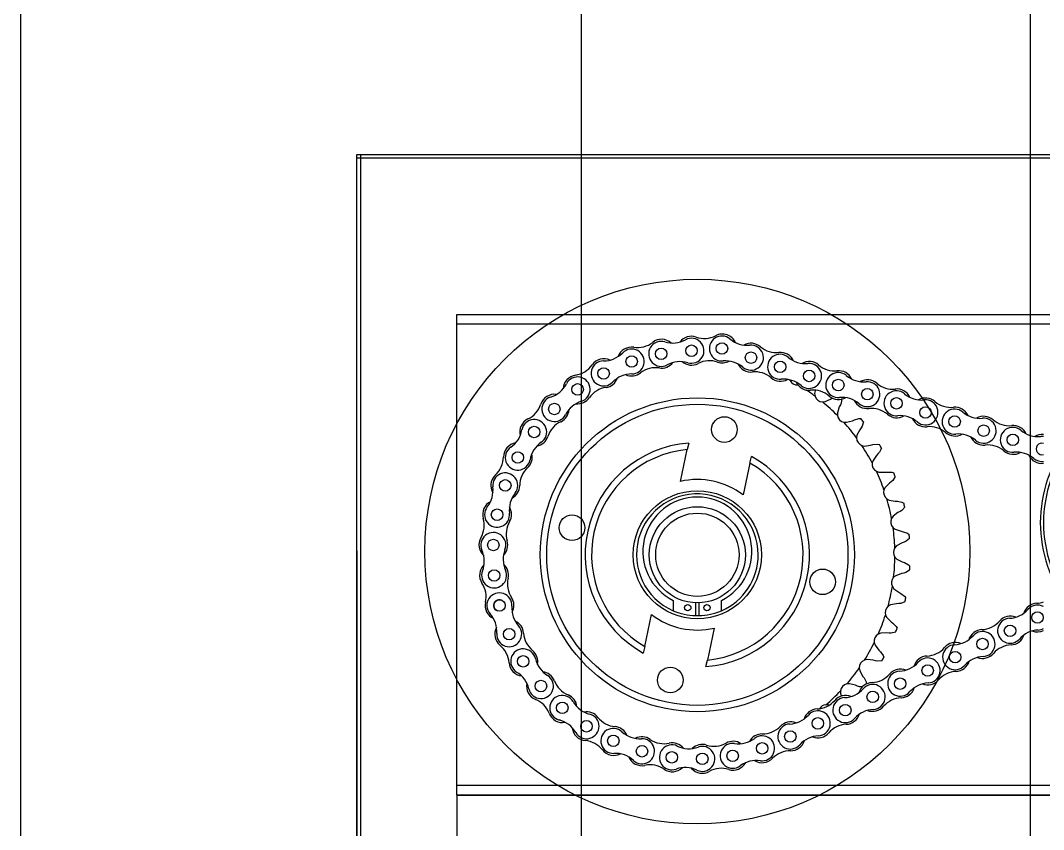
# Model space of a CAD drawing. Header units: millimetres. Extents: x 4754612 to 5801174, y 2368242 to 2777223.
# Drawn here: x 4993940.8 to 4994168.8, y 2436442.9 to 2436623.3 of the extents above; entities that cross this region are included whole.
import ezdxf

# ---------------------------------------------------------------- set-up
doc = ezdxf.new("R2010")
doc.units = ezdxf.units.MM
doc.header["$LTSCALE"] = 1000
for name, color, linetype in [('(주)하나기공-LEADER', 7, 'Continuous'), ('A-ELE-8', 8, 'Continuous'), ('그라스울판넬', 7, 'Continuous')]:
    doc.layers.add(name, color=color, linetype=linetype)

msp = doc.modelspace()

# ---------------------------------------------------------------- linework, layer by layer
at = {"layer": '(주)하나기공-LEADER', "color": 4}
for p, q in [((4994015.782, 2436343.44), (4994015.782, 2436593.44)), ((4994140.782, 2436592.583), (4994015.782, 2436592.583)), ((4994016.639, 2436344.297), (4994016.639, 2436593.44)), ((4994015.782, 2436505.011), (4994015.782, 2436343.44))]:
    msp.add_line(p, q, dxfattribs=at)
at = {"layer": '(주)하나기공-LEADER', "color": 8, "linetype": 'ByBlock', "lineweight": -2}
for p, q in [((4994230.925, 2436555.583), (4994038.068, 2436555.583)), ((4994117.891, 2436540.749), (4994117.782, 2436540.118)), ((4994117.782, 2436540.118), (4994117.865, 2436539.525)), ((4994119.504, 2436538.249), (4994120.099, 2436538.314)), ((4994120.099, 2436538.314), (4994121.351, 2436538.871)), ((4994121.351, 2436538.871), (4994121.793, 2436539.151)), ((4994123.283, 2436537.12), (4994122.851, 2436535.82)), ((4994123.518, 2436537.587), (4994123.283, 2436537.12)), ((4994122.851, 2436535.82), (4994122.844, 2436535.221)), ((4994124.274, 2436533.716), (4994124.872, 2436533.691)), ((4994124.872, 2436533.691), (4994126.193, 2436534.055)), ((4994126.193, 2436534.055), (4994126.672, 2436534.266)), ((4994127.221, 2436530.814), (4994127.126, 2436530.223)), ((4994127.843, 2436532.036), (4994127.221, 2436530.814)), ((4994128.145, 2436532.463), (4994127.843, 2436532.036)), ((4994089.717, 2436529.08), (4994089.402, 2436527.619)), ((4994128.315, 2436528.521), (4994128.903, 2436528.408)), ((4994128.903, 2436528.408), (4994130.264, 2436528.572)), ((4994130.264, 2436528.572), (4994130.768, 2436528.709)), ((4994087.866, 2436520.51), (4994089.402, 2436527.619)), ((4994103.365, 2436524.602), (4994103.681, 2436526.063)), ((4994131.594, 2436526.329), (4994130.797, 2436525.213)), ((4994131.956, 2436526.706), (4994131.594, 2436526.329)), ((4994103.365, 2436524.602), (4994101.829, 2436517.493)), ((4994130.797, 2436525.213), (4994130.615, 2436524.643)), ((4994131.538, 2436522.783), (4994132.102, 2436522.583)), ((4994132.102, 2436522.583), (4994133.472, 2436522.542)), ((4994133.472, 2436522.542), (4994133.991, 2436522.602)), ((4994133.499, 2436519.142), (4994133.233, 2436518.605)), ((4994134.452, 2436520.126), (4994133.499, 2436519.142)), ((4994134.867, 2436520.445), (4994134.452, 2436520.126)), ((4994133.868, 2436516.628), (4994134.397, 2436516.347)), ((4994134.397, 2436516.347), (4994135.745, 2436516.102)), ((4994135.745, 2436516.102), (4994136.268, 2436516.084)), ((4994135.265, 2436512.736), (4994134.923, 2436512.245)), ((4994136.355, 2436513.567), (4994135.265, 2436512.736)), ((4994136.812, 2436513.82), (4994136.355, 2436513.567)), ((4994135.256, 2436510.195), (4994135.736, 2436509.838)), ((4994135.736, 2436509.838), (4994137.033, 2436509.395)), ((4994137.033, 2436509.395), (4994137.547, 2436509.299)), ((4994136.057, 2436506.138), (4994135.645, 2436505.703)), ((4994137.258, 2436506.797), (4994136.057, 2436506.138)), ((4994137.748, 2436506.98), (4994137.258, 2436506.797)), ((4994135.669, 2436503.627), (4994136.091, 2436503.202)), ((4994136.091, 2436503.202), (4994137.307, 2436502.571)), ((4994137.307, 2436502.571), (4994137.801, 2436502.4)), ((4994135.856, 2436499.495), (4994135.384, 2436499.127)), ((4994137.142, 2436499.968), (4994135.856, 2436499.495)), ((4994137.654, 2436500.076), (4994137.142, 2436499.968)), ((4994135.099, 2436497.071), (4994135.453, 2436496.588)), ((4994135.453, 2436496.588), (4994136.561, 2436495.782)), ((4994086.282, 2436493.971), (4994086.282, 2436491.685)), ((4994096.996, 2436491.685), (4994096.996, 2436493.971)), ((4994136.561, 2436495.782), (4994137.024, 2436495.539)), ((4994091.282, 2436490.587), (4994091.282, 2436493.446)), ((4994091.996, 2436493.446), (4994091.996, 2436490.587)), ((4994134.668, 2436492.957), (4994134.147, 2436492.663)), ((4994136.01, 2436493.233), (4994134.668, 2436492.957)), ((4994136.533, 2436493.263), (4994136.01, 2436493.233)), ((4994079.914, 2436483.706), (4994081.45, 2436490.815)), ((4994133.558, 2436490.672), (4994133.835, 2436490.142)), ((4994133.835, 2436490.142), (4994134.812, 2436489.18)), ((4994134.812, 2436489.18), (4994135.233, 2436488.871)), ((4994095.413, 2436487.798), (4994093.877, 2436480.689)), ((4994132.519, 2436486.669), (4994131.959, 2436486.456)), ((4994133.887, 2436486.742), (4994132.519, 2436486.669)), ((4994134.408, 2436486.694), (4994133.887, 2436486.742)), ((4994079.914, 2436483.706), (4994079.598, 2436482.245)), ((4994131.08, 2436484.575), (4994131.276, 2436484.009)), ((4994131.276, 2436484.009), (4994132.098, 2436482.913)), ((4994132.098, 2436482.913), (4994132.469, 2436482.544)), ((4994093.561, 2436479.228), (4994093.877, 2436480.689)), ((4994129.456, 2436480.772), (4994128.871, 2436480.645)), ((4994130.82, 2436480.64), (4994129.456, 2436480.772)), ((4994131.328, 2436480.515), (4994130.82, 2436480.64)), ((4994127.721, 2436478.916), (4994127.831, 2436478.327)), ((4994127.831, 2436478.327), (4994128.48, 2436477.12)), ((4994128.48, 2436477.12), (4994128.792, 2436476.701)), ((4994123.557, 2436473.82), (4994123.577, 2436473.221)), ((4994123.577, 2436473.221), (4994123.803, 2436472.592)), ((4994126.878, 2436475.063), (4994125.549, 2436475.397)), ((4994127.361, 2436474.863), (4994126.878, 2436475.063))]:
    msp.add_line(p, q, dxfattribs=at)
at = {"layer": '(주)하나기공-LEADER', "color": 1}
for q in [(4994038.068, 2436422.011), (4994230.925, 2436450.583)]:
    msp.add_line((4994038.068, 2436450.583), q, dxfattribs=at)
at = {"layer": '(주)하나기공-LEADER', "color": 4}
msp.add_lwpolyline([(4994314.925, 2436592.583), (4994015.782, 2436592.583), (4994015.782, 2436593.44), (4994015.782, 2436593.44), (4994314.925, 2436593.44)], dxfattribs=at)
at = {"layer": '(주)하나기공-LEADER', "color": 8, "linetype": 'ByBlock', "lineweight": -2}
msp.add_lwpolyline([(4994230.925, 2436452.726), (4994038.068, 2436452.726), (4994038.068, 2436555.583), (4994038.068, 2436557.726), (4994230.925, 2436557.726), (4994230.925, 2436555.583)], close=True, dxfattribs=at)
for points in [[(4994123.832, 2436538.993), (4994123.687, 2436537.997), (4994123.518, 2436537.587)], [(4994126.672, 2436534.266), (4994127.645, 2436534.508), (4994128.091, 2436534.507)], [(4994128.664, 2436533.805), (4994128.373, 2436532.843), (4994128.145, 2436532.463)], [(4994130.768, 2436528.709), (4994131.767, 2436528.803), (4994132.208, 2436528.735)], [(4994132.67, 2436527.956), (4994132.238, 2436527.047), (4994131.956, 2436526.706)], [(4994133.991, 2436522.602), (4994134.993, 2436522.547), (4994135.419, 2436522.414)], [(4994135.759, 2436521.575), (4994135.197, 2436520.741), (4994134.867, 2436520.445)], [(4994136.268, 2436516.084), (4994137.25, 2436515.88), (4994137.651, 2436515.685)], [(4994137.863, 2436514.804), (4994137.182, 2436514.064), (4994136.812, 2436513.82)], [(4994137.547, 2436509.299), (4994138.488, 2436508.951), (4994138.856, 2436508.699)], [(4994138.934, 2436507.796), (4994138.151, 2436507.165), (4994137.748, 2436506.98)], [(4994138.949, 2436500.707), (4994138.08, 2436500.199), (4994137.654, 2436500.076)], [(4994137.801, 2436502.4), (4994138.68, 2436501.915), (4994139.006, 2436501.611)], [(4994137.024, 2436495.539), (4994137.82, 2436494.929), (4994138.098, 2436494.58)], [(4994137.906, 2436493.694), (4994136.972, 2436493.322), (4994136.533, 2436493.263)], [(4994135.831, 2436486.915), (4994134.851, 2436486.686), (4994134.408, 2436486.694)], [(4994135.233, 2436488.871), (4994135.93, 2436488.149), (4994136.152, 2436487.762)], [(4994132.469, 2436482.544), (4994133.05, 2436481.727), (4994133.212, 2436481.311)], [(4994132.768, 2436480.521), (4994131.765, 2436480.441), (4994131.328, 2436480.515)], [(4994128.792, 2436476.701), (4994129.245, 2436475.806), (4994129.343, 2436475.37)], [(4994125.549, 2436475.397), (4994125.069, 2436475.382), (4994124.951, 2436475.358)], [(4994128.409, 2436474.682), (4994127.782, 2436474.725), (4994127.361, 2436474.863)], [(4994120.884, 2436470.664), (4994120.706, 2436470.7), (4994120.288, 2436470.715)], [(4994230.925, 2436452.726), (4994230.925, 2436450.583), (4994038.068, 2436450.583), (4994038.068, 2436452.726)]]:
    msp.add_lwpolyline(points, dxfattribs=at)
for centre, radius in [((4994091.639, 2436504.868), 60.714), ((4994090.332, 2436549.653), 1.282), ((4994097.118, 2436550.143), 1.282), ((4994076.995, 2436547.252), 1.282), ((4994083.582, 2436548.953), 1.282), ((4994103.592, 2436548.11), 1.282), ((4994110.083, 2436546.071), 1.282), ((4994070.751, 2436544.596), 1.282), ((4994116.557, 2436544.038), 1.282), ((4994064.956, 2436541.03), 1.282), ((4994123.048, 2436542), 1.282), ((4994129.522, 2436539.967), 1.282), ((4994091.639, 2436504.154), 35), ((4994091.639, 2436504.154), 33.571), ((4994059.77, 2436536.654), 1.282), ((4994136.013, 2436537.928), 1.282), ((4994142.487, 2436535.895), 1.282), ((4994097.673, 2436532.081), 2.857), ((4994148.978, 2436533.856), 1.282), ((4994055.282, 2436531.54), 1.282), ((4994155.452, 2436531.823), 1.282), ((4994161.943, 2436529.785), 1.282), ((4994051.615, 2436525.831), 1.282), ((4994048.831, 2436519.623), 1.282), ((4994091.639, 2436504.154), 14.286), ((4994047.007, 2436513.087), 1.282), ((4994091.639, 2436504.154), 10.714), ((4994063.712, 2436510.188), 2.857), ((4994091.639, 2436504.154), 9.286), ((4994046.174, 2436506.335), 1.282), ((4994046.355, 2436499.552), 1.282), ((4994119.566, 2436498.12), 2.857), ((4994047.547, 2436492.853), 1.282), ((4994089.496, 2436492.368), 0.714), ((4994093.782, 2436492.368), 0.714), ((4994167.45, 2436490.159), 1.282), ((4994049.71, 2436486.439), 1.282), ((4994161.337, 2436487.213), 1.282), ((4994155.208, 2436484.26), 1.282), ((4994149.095, 2436481.314), 1.282), ((4994052.819, 2436480.388), 1.282), ((4994085.605, 2436476.227), 2.857), ((4994142.966, 2436478.361), 1.282), ((4994056.784, 2436474.881), 1.282), ((4994136.853, 2436475.415), 1.282), ((4994130.724, 2436472.462), 1.282), ((4994061.537, 2436470.012), 1.282), ((4994124.611, 2436469.516), 1.282), ((4994066.947, 2436465.916), 1.282), ((4994118.482, 2436466.562), 1.282), ((4994112.363, 2436463.628), 1.282), ((4994072.922, 2436462.663), 1.282), ((4994106.091, 2436460.992), 1.282), ((4994079.298, 2436460.342), 1.282), ((4994085.967, 2436458.992), 1.282), ((4994092.744, 2436458.65), 1.282), ((4994099.514, 2436459.323), 1.282)]:
    msp.add_circle(centre, radius, dxfattribs=at)
for centre, radius, start, end in [((4994093.174, 2436557.892), 5.502, 250.96624, 297.53351), ((4994097.204, 2436550.163), 3.214, 24.00427, 117.53351), ((4994078.311, 2436555.868), 5.502, 261.31707, 307.88435), ((4994083.582, 2436548.953), 2.786, 73.17976, 298.66144), ((4994083.663, 2436548.989), 3.214, 47.82673, 127.88435), ((4994086.122, 2436557.354), 5.991, 253.17975, 298.66144), ((4994090.332, 2436549.653), 3.214, 70.96624, 142.84461), ((4994090.332, 2436549.653), 2.786, 253.17976, 118.66143), ((4994097.118, 2436550.143), 2.786, 49.82447, 275.30615), ((4994102.78, 2436556.849), 5.991, 229.82446, 275.30615), ((4994103.592, 2436548.11), 2.786, 229.82447, 95.30614), ((4994103.592, 2436548.11), 3.214, 49.40097, 119.48932), ((4994070.705, 2436553.372), 5.991, 270.30138, 315.78306), ((4994076.995, 2436547.252), 3.214, 81.31707, 159.96623), ((4994076.995, 2436547.252), 2.786, 270.30138, 135.78305), ((4994109.264, 2436554.728), 5.502, 229.40097, 275.96825), ((4994110.083, 2436546.071), 2.786, 49.82447, 275.30615), ((4994110.17, 2436546.059), 3.214, 24.81499, 95.96825), ((4994063.677, 2436549.652), 5.502, 278.43869, 325.00597), ((4994070.751, 2436544.596), 2.786, 90.30138, 315.78306), ((4994070.817, 2436544.653), 3.214, 64.94835, 145.00597), ((4994083.663, 2436548.989), 3.214, 261.23852, 322.47151), ((4994087.792, 2436541.251), 5.991, 73.17975, 118.66144), ((4994090.332, 2436549.653), 3.214, 228.99659, 297.61206), ((4994094.359, 2436541.954), 5.474, 70.88769, 117.61206), ((4994097.204, 2436550.163), 3.214, 250.88769, 298.54182), ((4994097.93, 2436541.404), 5.991, 49.82447, 95.30615), ((4994103.592, 2436548.11), 3.214, 205.6413, 276.0468), ((4994115.745, 2436552.778), 5.991, 229.82446, 275.30615), ((4994116.557, 2436544.038), 2.786, 229.82447, 95.30614), ((4994116.557, 2436544.038), 3.214, 49.40097, 119.48932), ((4994122.229, 2436550.656), 5.502, 229.40097, 275.96825), ((4994064.956, 2436541.03), 3.214, 98.43869, 177.08785), ((4994077.041, 2436538.475), 5.991, 90.30138, 135.78306), ((4994076.995, 2436547.252), 3.214, 246.11821, 307.9629), ((4994082.34, 2436540.402), 5.474, 81.23852, 127.9629), ((4994104.507, 2436539.47), 5.474, 49.32242, 96.0468), ((4994123.048, 2436542), 2.786, 49.82447, 275.30615), ((4994123.135, 2436541.987), 3.214, 24.81499, 95.96825), ((4994128.71, 2436548.706), 5.991, 229.82446, 275.30615), ((4994057.142, 2436545.028), 5.991, 287.423, 332.90468), ((4994064.956, 2436541.03), 2.786, 287.423, 152.90468), ((4994070.817, 2436544.653), 3.214, 278.36014, 339.59313), ((4994110.17, 2436546.059), 3.214, 229.32242, 299.50049), ((4994110.895, 2436537.332), 5.991, 49.82447, 95.30615), ((4994091.639, 2436504.154), 44.033, 62.01601, 62.55931), ((4994113.941, 2436543.838), 1.824, 205.98142, 273.66564), ((4994116.557, 2436544.038), 3.214, 205.6413, 276.0468), ((4994129.522, 2436539.967), 2.786, 229.82447, 95.30614), ((4994129.522, 2436539.967), 3.214, 49.40097, 119.48932), ((4994135.194, 2436546.584), 5.502, 229.40097, 275.96825), ((4994059.817, 2436536.728), 3.214, 82.06997, 162.12759), ((4994072.08, 2436536.057), 5.474, 98.36014, 145.08452), ((4994091.639, 2436504.154), 44.033, 53.44458, 56.53543), ((4994117.472, 2436535.398), 5.474, 49.32242, 96.0468), ((4994119.606, 2436540.071), 1.824, 197.40999, 266.77716), ((4994123.135, 2436541.987), 3.214, 229.32242, 299.50049), ((4994136.013, 2436537.928), 2.786, 49.82447, 275.30615), ((4994136.1, 2436537.916), 3.214, 24.81499, 95.96825), ((4994141.675, 2436544.634), 5.991, 229.82446, 275.30615), ((4994051.522, 2436539.403), 5.502, 295.56032, 342.12759), ((4994059.77, 2436536.654), 2.786, 107.423, 332.90468), ((4994067.584, 2436532.656), 5.991, 107.423, 152.90468), ((4994064.956, 2436541.03), 3.214, 263.23983, 325.08452), ((4994091.639, 2436504.154), 44.033, 44.87316, 50.74257), ((4994123.86, 2436533.26), 5.991, 49.82447, 95.30615), ((4994129.522, 2436539.967), 3.214, 205.6413, 276.0468), ((4994142.487, 2436535.895), 2.786, 229.82447, 95.30614), ((4994142.487, 2436535.895), 3.214, 49.40097, 119.48932), ((4994148.159, 2436542.513), 5.502, 229.40097, 275.96825), ((4994149.065, 2436533.844), 3.214, 24.81499, 95.96825), ((4994059.817, 2436536.728), 3.214, 295.48177, 356.71476), ((4994124.647, 2436535.501), 1.824, 188.83856, 258.20573), ((4994130.437, 2436531.327), 5.474, 49.32242, 96.0468), ((4994136.1, 2436537.916), 3.214, 229.32242, 299.50049), ((4994136.825, 2436529.189), 5.991, 49.82447, 95.30615), ((4994148.978, 2436533.856), 2.786, 49.82447, 275.30615), ((4994154.64, 2436540.563), 5.991, 229.82446, 275.30615), ((4994155.452, 2436531.823), 3.214, 49.40097, 119.48932), ((4994055.282, 2436531.54), 3.214, 115.56032, 194.20947), ((4994055.282, 2436531.54), 2.786, 304.54462, 170.0263), ((4994063.555, 2436528.885), 5.474, 115.48177, 162.20614), ((4994091.639, 2436504.154), 44.033, 36.30173, 42.17114), ((4994091.639, 2436504.154), 47.435, 38.68928, 39.78359), ((4994142.487, 2436535.895), 3.214, 205.6413, 276.0468), ((4994143.402, 2436527.255), 5.474, 49.32242, 96.0468), ((4994155.452, 2436531.823), 2.786, 229.82447, 95.30614), ((4994161.124, 2436538.441), 5.502, 229.40097, 275.96825), ((4994161.943, 2436529.785), 2.786, 49.82447, 275.30615), ((4994162.03, 2436529.773), 3.214, 24.81499, 95.96825), ((4994046.638, 2436533.061), 5.991, 304.54462, 350.0263), ((4994055.282, 2436531.54), 3.214, 280.36145, 342.20614), ((4994128.95, 2436530.232), 1.824, 180.26714, 249.6343), ((4994149.065, 2436533.844), 3.214, 229.32242, 299.50049), ((4994149.789, 2436525.117), 5.991, 49.82447, 95.30615), ((4994155.452, 2436531.823), 3.214, 205.6413, 276.0468), ((4994167.605, 2436536.491), 5.991, 229.82446, 275.30615), ((4994168.417, 2436527.752), 3.214, 83.21375, 119.48932), ((4994168.417, 2436527.752), 2.786, 82.16359, 95.30614), ((4994051.637, 2436525.916), 3.214, 99.19159, 179.24921), ((4994051.615, 2436525.831), 2.786, 124.54462, 350.02631), ((4994060.259, 2436524.311), 5.991, 124.54462, 170.0263), ((4994091.639, 2436504.154), 25, 94.40941, 241.20631), ((4994091.639, 2436504.154), 44.033, 27.7303, 33.59971), ((4994091.639, 2436504.154), 47.435, 30.11785, 31.21216), ((4994156.367, 2436523.183), 5.474, 49.32242, 96.0468), ((4994168.417, 2436527.752), 1.282, 72.76826, 287.23174), ((4994198.082, 2436511.297), 30, 141.83714, 218.16286), ((4994198.082, 2436511.297), 29.286, 141.14106, 218.85894), ((4994042.922, 2436526.031), 5.502, 312.68194, 359.24921), ((4994051.637, 2436525.916), 3.214, 312.60339, 13.83638), ((4994091.639, 2436504.154), 23.571, 95.44756, 240.16816), ((4994091.639, 2436504.154), 25, 274.40941, 61.20631), ((4994162.03, 2436529.773), 3.214, 229.32242, 299.50049), ((4994162.754, 2436521.046), 5.991, 49.82447, 95.30615), ((4994168.417, 2436527.752), 3.214, 205.6413, 276.0468), ((4994057.519, 2436519.521), 5.474, 132.60339, 179.32776), ((4994091.639, 2436504.154), 23.571, 275.44756, 60.16816), ((4994132.42, 2436524.38), 1.824, 171.69571, 241.06288), ((4994168.417, 2436527.752), 2.786, 229.82447, 277.83641), ((4994048.831, 2436519.623), 3.214, 132.68194, 211.33109), ((4994048.831, 2436519.623), 2.786, 321.66624, 187.14792), ((4994091.639, 2436504.154), 44.033, 19.15887, 25.02828), ((4994091.639, 2436504.154), 47.435, 21.54643, 22.64073), ((4994040.122, 2436518.531), 5.991, 321.66624, 7.14793), ((4994048.831, 2436519.623), 3.214, 297.48307, 359.32776), ((4994091.639, 2436504.154), 16.786, 52.62353, 102.9922), ((4994055.716, 2436514.179), 5.991, 141.66624, 187.14792), ((4994091.639, 2436504.154), 13.571, 0, 246.75044), ((4994091.639, 2436504.868), 12.143, 296.17897, 243.82103), ((4994134.979, 2436518.076), 1.824, 163.12428, 232.49145), ((4994091.639, 2436504.154), 44.033, 10.58744, 16.45686), ((4994047.003, 2436513.175), 3.214, 116.31321, 196.37084), ((4994047.007, 2436513.087), 2.786, 141.66625, 7.14793), ((4994047.003, 2436513.175), 3.214, 329.72501, 30.958), ((4994091.639, 2436504.154), 47.435, 12.975, 14.0693), ((4994038.641, 2436510.719), 5.502, 329.80356, 16.37084), ((4994136.57, 2436511.461), 1.824, 154.55285, 223.92002), ((4994054.507, 2436508.795), 5.474, 149.72501, 196.44939), ((4994091.639, 2436504.154), 44.033, 2.01601, 7.88543), ((4994046.174, 2436506.335), 3.214, 149.80356, 228.45272), ((4994046.174, 2436506.335), 2.786, 338.78787, 204.26954), ((4994091.639, 2436504.154), 47.435, 4.40357, 5.49787), ((4994038.173, 2436502.727), 5.991, 338.78786, 24.26955), ((4994054.356, 2436503.159), 5.991, 158.78786, 204.26954), ((4994046.174, 2436506.335), 3.214, 314.60469, 16.44939), ((4994137.157, 2436504.682), 1.824, 145.98142, 215.34859), ((4994091.639, 2436504.154), 13.571, 293.24956, 0), ((4994091.639, 2436504.154), 44.033, 353.44458, 359.314), ((4994046.326, 2436499.635), 3.214, 133.43484, 213.49246), ((4994046.355, 2436499.552), 2.786, 158.78787, 24.26955), ((4994046.326, 2436499.635), 3.214, 346.84663, 48.07962), ((4994091.639, 2436504.154), 47.435, 355.83214, 356.92644), ((4994054.786, 2436497.658), 5.474, 166.84663, 213.57101), ((4994136.728, 2436497.892), 1.824, 137.40999, 206.77716), ((4994039.057, 2436494.825), 5.502, 346.92518, 33.49246), ((4994091.639, 2436504.154), 44.033, 344.87316, 350.74257), ((4994047.522, 2436492.863), 2.786, 356.07016, 221.55184), ((4994047.522, 2436492.863), 1.282, 68.27074, 249.45061), ((4994047.547, 2436492.853), 3.214, 331.2169, 33.57101), ((4994091.639, 2436504.154), 47.435, 347.26071, 348.35502), ((4994047.547, 2436492.853), 3.214, 166.92518, 245.22778), ((4994056.279, 2436492.261), 5.991, 176.07016, 221.55184), ((4994091.639, 2436504.154), 13.571, 246.75044, 268.49204), ((4994091.639, 2436504.154), 13.571, 271.50796, 293.24956), ((4994135.291, 2436491.242), 1.824, 128.83856, 198.20573), ((4994160.879, 2436495.978), 5.991, 272.98771, 318.46939), ((4994167.45, 2436490.159), 3.214, 92.56421, 162.65256), ((4994167.45, 2436490.159), 2.786, 61.09113, 138.46938), ((4994167.06, 2436498.866), 5.502, 272.56421, 288.40028), ((4994040.954, 2436487.041), 5.991, 356.07016, 41.55184), ((4994049.71, 2436486.439), 3.214, 4.02544, 65.73501), ((4994091.639, 2436504.154), 16.786, 232.62353, 282.9922), ((4994091.639, 2436504.154), 13.571, 268.49204, 271.50796), ((4994091.639, 2436504.154), 44.033, 336.30173, 342.17114), ((4994154.818, 2436492.967), 5.502, 272.56421, 319.13149), ((4994161.337, 2436487.213), 2.786, 92.98771, 318.46939), ((4994161.409, 2436487.264), 3.214, 67.97823, 139.13149), ((4994049.71, 2436486.439), 3.214, 151.88699, 230.67126), ((4994049.71, 2436486.439), 2.786, 176.07016, 41.55183), ((4994091.639, 2436504.154), 47.435, 338.68928, 339.78359), ((4994155.208, 2436484.26), 3.214, 92.56421, 162.65256), ((4994155.208, 2436484.26), 2.786, 272.98771, 138.46938), ((4994167.907, 2436481.394), 5.991, 92.98771, 138.46939), ((4994167.45, 2436490.159), 3.214, 248.80454, 294.76909), ((4994167.45, 2436490.159), 2.786, 272.98771, 298.90887), ((4994058.405, 2436487.051), 5.502, 184.02544, 230.59271), ((4994132.879, 2436484.881), 1.824, 120.26714, 189.6343), ((4994148.637, 2436490.079), 5.991, 272.98771, 318.46939), ((4994161.409, 2436487.264), 3.214, 272.48566, 342.66374), ((4994044.204, 2436479.719), 5.474, 3.94689, 50.67126), ((4994052.819, 2436480.388), 2.786, 13.00975, 238.49143), ((4994052.872, 2436480.317), 3.214, 348.36465, 50.59271), ((4994091.639, 2436504.154), 44.033, 327.7303, 333.59971), ((4994142.576, 2436487.068), 5.502, 272.56421, 319.13149), ((4994149.095, 2436481.314), 2.786, 92.98771, 318.46939), ((4994149.167, 2436481.365), 3.214, 67.97823, 139.13149), ((4994161.786, 2436478.584), 5.474, 92.48566, 139.21004), ((4994052.872, 2436480.317), 3.214, 183.94689, 263.06552), ((4994061.371, 2436482.364), 5.991, 193.00974, 238.49143), ((4994129.546, 2436478.95), 1.824, 111.69571, 181.06288), ((4994091.639, 2436504.154), 47.435, 330.11785, 331.21216), ((4994136.395, 2436484.18), 5.991, 272.98771, 318.46939), ((4994142.966, 2436478.361), 3.214, 92.56421, 162.65256), ((4994142.966, 2436478.361), 2.786, 272.98771, 138.46938), ((4994149.167, 2436481.365), 3.214, 272.48566, 342.66374), ((4994155.665, 2436475.495), 5.991, 92.98771, 138.46939), ((4994155.208, 2436484.26), 3.214, 248.80454, 319.21004), ((4994048.232, 2436472.905), 5.991, 13.00974, 58.49142), ((4994056.784, 2436474.881), 3.214, 21.14706, 82.67459), ((4994091.639, 2436504.154), 44.033, 319.15887, 325.02828), ((4994136.853, 2436475.415), 2.786, 92.98771, 318.46939), ((4994136.925, 2436475.466), 3.214, 67.97823, 139.13149), ((4994149.544, 2436472.685), 5.474, 92.48566, 139.21004), ((4994056.784, 2436474.881), 3.214, 168.82657, 247.79289), ((4994056.784, 2436474.881), 2.786, 193.00974, 58.49142), ((4994064.913, 2436478.025), 5.502, 201.14706, 247.71434), ((4994130.724, 2436472.462), 3.214, 92.56421, 162.65256), ((4994130.334, 2436481.169), 5.502, 272.56421, 319.13149), ((4994143.423, 2436469.596), 5.991, 92.98771, 138.46939), ((4994142.966, 2436478.361), 3.214, 248.80454, 319.21004), ((4994091.639, 2436504.154), 44.033, 310.58744, 316.45686), ((4994125.366, 2436473.581), 1.824, 103.12428, 172.49145), ((4994124.153, 2436478.281), 5.991, 272.98771, 318.46939), ((4994130.724, 2436472.462), 2.786, 272.98771, 138.46938), ((4994136.925, 2436475.466), 3.214, 272.48566, 342.66374), ((4994053.5, 2436466.837), 5.474, 21.06851, 67.79289), ((4994061.537, 2436470.012), 2.786, 30.13137, 255.61305), ((4994061.608, 2436469.96), 3.214, 5.48628, 67.71434), ((4994069.128, 2436474.418), 5.991, 210.13136, 255.61305), ((4994118.092, 2436475.269), 5.502, 272.56421, 319.13149), ((4994124.611, 2436469.516), 2.786, 92.98771, 318.46939), ((4994124.683, 2436469.566), 3.214, 67.97823, 139.13149), ((4994137.302, 2436466.786), 5.474, 92.48566, 139.21004), ((4994061.608, 2436469.96), 3.214, 201.06851, 280.18714), ((4994066.947, 2436465.916), 3.214, 38.26868, 99.79622), ((4994118.482, 2436466.562), 3.214, 92.56421, 162.54503), ((4994118.482, 2436466.562), 2.786, 272.88018, 138.36185), ((4994120.432, 2436468.896), 1.824, 94.55285, 149.51461), ((4994131.181, 2436463.696), 5.991, 92.98771, 138.46939), ((4994130.724, 2436472.462), 3.214, 248.80454, 319.21004), ((4994059.356, 2436461.511), 5.991, 30.13136, 75.61304), ((4994066.947, 2436465.916), 2.786, 210.13137, 75.61304), ((4994073.79, 2436471.315), 5.502, 218.26868, 264.83596), ((4994112.363, 2436463.628), 2.786, 92.88018, 318.36186), ((4994112.438, 2436463.675), 3.214, 67.98891, 136.20082), ((4994111.922, 2436472.394), 5.991, 272.88018, 318.36186), ((4994124.683, 2436469.566), 3.214, 272.48566, 342.66374), ((4994066.947, 2436465.916), 3.214, 185.9482, 264.91451), ((4994072.922, 2436462.663), 2.786, 47.25299, 272.73467), ((4994073.005, 2436462.634), 3.214, 22.6079, 84.83596), ((4994078.879, 2436469.109), 5.991, 227.25299, 272.73467), ((4994106.091, 2436460.992), 3.214, 89.63355, 151.16108), ((4994106.147, 2436469.708), 5.502, 269.63355, 316.20082), ((4994118.482, 2436466.562), 3.214, 248.69701, 319.21004), ((4994125.06, 2436460.886), 5.474, 92.48566, 139.21004), ((4994066.177, 2436457.262), 5.474, 38.19013, 84.91451), ((4994079.298, 2436460.342), 2.786, 227.25299, 92.73466), ((4994079.298, 2436460.342), 3.214, 55.3903, 116.91784), ((4994084.249, 2436467.515), 5.502, 235.3903, 281.95758), ((4994086.055, 2436458.988), 3.214, 39.72952, 101.95758), ((4994092.744, 2436458.65), 3.214, 72.51192, 134.03946), ((4994095.363, 2436466.963), 5.502, 252.51192, 299.0792), ((4994099.514, 2436459.323), 2.786, 81.49623, 306.97791), ((4994099.599, 2436459.346), 3.214, 56.85114, 119.0792), ((4994100.812, 2436468.003), 5.991, 261.49623, 306.97791), ((4994106.091, 2436460.992), 2.786, 261.49623, 126.97791), ((4994112.438, 2436463.675), 3.214, 269.555, 342.68232), ((4994118.923, 2436457.796), 5.991, 92.88018, 138.36186), ((4994073.005, 2436462.634), 3.214, 218.19013, 297.30876), ((4994073.341, 2436453.896), 5.991, 47.25299, 92.73467), ((4994085.967, 2436458.992), 2.786, 64.37461, 289.85629), ((4994089.762, 2436466.905), 5.991, 244.37461, 289.85629), ((4994092.744, 2436458.65), 2.786, 244.37461, 109.85629), ((4994112.37, 2436454.987), 5.474, 89.555, 136.27937), ((4994079.298, 2436460.342), 3.214, 203.06982, 282.03613), ((4994081.11, 2436451.844), 5.474, 55.31175, 102.03613), ((4994099.599, 2436459.346), 3.214, 252.43337, 331.55201), ((4994104.793, 2436452.311), 5.991, 81.49623, 126.97791), ((4994106.091, 2436460.992), 3.214, 237.31306, 316.27937), ((4994086.055, 2436458.988), 3.214, 235.31175, 314.43039), ((4994088.948, 2436450.736), 5.991, 64.37461, 109.85629), ((4994092.744, 2436458.65), 3.214, 220.19144, 299.15775), ((4994096.977, 2436451.063), 5.474, 72.43337, 119.15775)]:
    msp.add_arc(centre, radius, start, end, dxfattribs=at)
at = {"layer": 'A-ELE-8'}
msp.add_line((4994165.782, 2440143.44), (4994165.782, 2431243.44), dxfattribs=at)
at = {"layer": '그라스울판넬'}
for p, q in [((4993940.782, 2440143.44), (4993940.782, 2436243.44)), ((4994065.782, 2440143.44), (4994065.782, 2436243.44))]:
    msp.add_line(p, q, dxfattribs=at)

doc.saveas('drawing.dxf')
